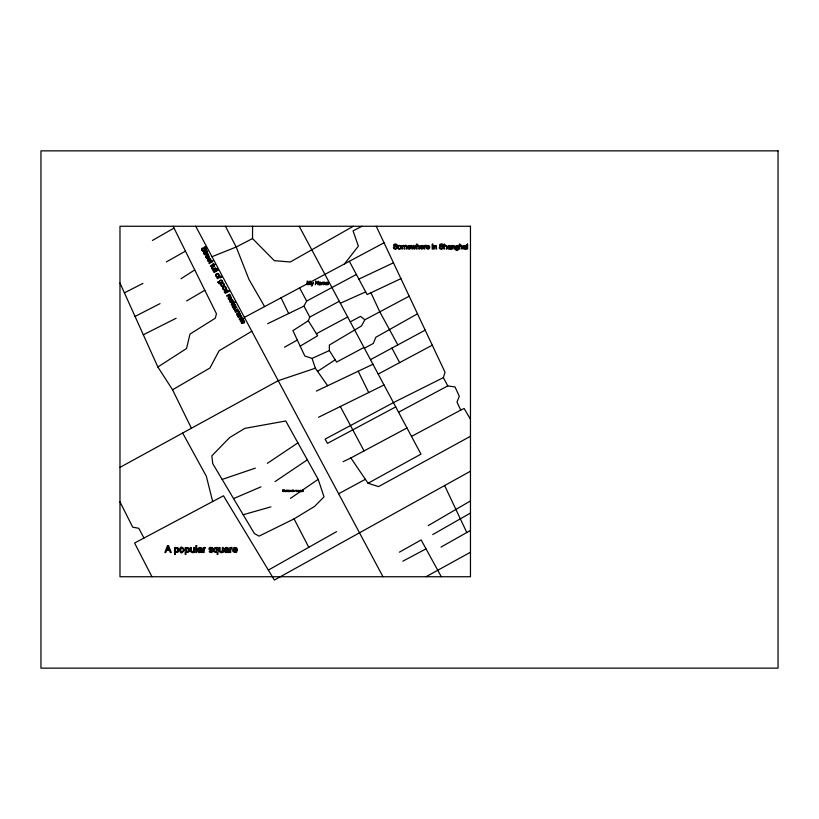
<?xml version="1.0" encoding="UTF-8"?>
<svg xmlns="http://www.w3.org/2000/svg" width="819" height="819" viewBox="0 0 819 819"><rect width="100%" height="100%" fill="white"/><g stroke="black" fill="none" stroke-linecap="round" stroke-linejoin="round"><path stroke-width="1.23" d="M353.317 226.259L290.295 261.978L274.345 260.677L252.518 238.554L252.569 226.259M201.136 549.334L201.136 549.314A8.722 8.722 0 0 1 199.631 549.6L199.293 549.672A4.044 4.044 0 0 0 198.843 549.754C196.212 549.989 198.73 554.361 201.208 551.873A1.812 1.812 0 0 0 201.372 552.487L202.252 552.477M227.723 549.334L227.723 549.314A8.722 8.722 0 0 1 226.218 549.6L225.88 549.672A4.044 4.044 0 0 0 225.43 549.754C222.676 550.153 225.45 554.289 227.795 551.873A1.812 1.812 0 0 0 227.958 552.487L228.839 552.477M209.746 548.74L210.882 548.095L212.725 548.802A1.843 1.843 0 0 0 212.449 548.024M298.894 490.827L298.659 491.605L298.863 490.448M294.062 491.298L293.192 491.205L293.765 491.635M303.02 491.298L302.16 491.205L302.733 491.635M204.689 250.44L204.596 249.56A13.442 13.442 0 0 0 204.463 249.058L204.494 247.778L205.589 248.106A2.57 2.57 0 0 1 205.794 248.444L205.804 250.266A1.392 1.392 0 0 0 206.511 248.935M289.148 490.806L289.895 490.806M300.982 490.806L301.73 490.806M299.703 490.663L299.682 491.605L299.457 490.735M412.51 248.239L413.257 245.465L413.882 245.465L414.588 248.208L415.407 245.465L415.991 245.465L414.875 249.027L414.25 249.027L413.544 246.284L412.827 249.027L412.192 249.027L411.097 245.465L411.722 245.465L412.5 248.29M411.496 436.414L460.728 410.104L456.992 402.068L459.305 396.294L455.026 386.957L447.768 385.913L443.355 377.62L445.034 372.266L376.249 226.259M283.517 491.124C284.797 487.868 284.306 493.765 284.213 490.059L283.456 491.605L282.924 490.028C282.821 494.512 282.401 487.018 283.497 491.062M292.659 491.257L292.629 490.571M285.401 491.042L285.913 490.264L285.35 491.769M426.085 245.577L424.918 246.314L424.754 249.027L424.15 249.027L424.15 245.465L424.692 245.997M290.694 490.591C290.725 492.495 289.772 490.294 291.042 490.233M409.193 296.202L364.875 319.768L361.486 325.952L329.351 345.045L329.351 350.563L312.07 358.405L304.811 355.989L292.905 330.63L308.302 320.761L309.797 317.045L339.291 301.29M291.892 490.458L291.902 491.41M267.68 323.679L303.962 306.122L306.644 301.054L356.388 274.478M298.311 491.339C298.925 488.933 295.608 491.513 298.157 491.502M292.086 490.561L292.127 491.339M299.652 490.468L300.235 490.264M297.512 490.52L297.512 491.349M344.441 263.933L358.374 246.15L353.05 230.856L361.998 226.259M298.024 491.349L298.034 490.53M232.831 305.333L233.005 306.582L234.367 306.501A4.709 4.709 0 0 1 233.732 305.763M293.386 490.325L293.458 490.939A2.795 2.795 0 0 0 293.775 491.031L293.98 491.093M302.344 490.325L302.416 490.939A2.795 2.795 0 0 0 302.733 491.031L302.938 491.093M434.592 246.15L435.862 246.181L436.005 249.027L436.609 249.027L436.271 245.669L433.712 245.465L433.712 249.027L434.316 249.027L434.316 247.082A1.413 1.413 0 0 1 434.541 246.12M452.569 246.15L453.839 246.181L453.982 249.027L454.586 249.027L454.217 245.649L451.689 245.465L451.689 249.027L452.293 249.027L452.293 247.082M204.33 253.552C202.559 254.31 204.126 250.839 205.927 251.372L206.122 250.778L207.637 251.095L206.593 251.658L206.869 252.17L204.289 252.917M209.725 263.513C207.954 264.302 209.521 260.78 211.322 261.333L211.517 260.749L213.042 261.056L211.988 261.63L212.264 262.131L209.664 262.889M232.012 304.658C230.293 305.477 231.705 301.976 233.61 302.477L233.804 301.894L235.319 302.201L234.275 302.764L234.551 303.276L231.972 304.023M240.888 321.048C239.168 321.836 240.602 318.407 242.485 318.867L242.68 318.284L244.205 318.591L243.161 319.164L243.438 319.676L240.847 320.413M290.428 498.382L318.181 479.34L285.759 420.986L244.789 428.378L229.617 437.581L211.845 455.866L212.756 463.646L254.381 533.548L259.05 536.138L294.062 518.888L314.547 506.439L324.017 496.846L318.181 479.34M365.387 479.32L338.636 493.744M275.061 481.572L307.34 459.828M267.373 463.319L297.911 442.854M317.475 371.427L335.186 359.858L329.351 350.563M234.971 306.173L235.145 305.211L233.917 304.156M191.411 428.245L172.553 389.772L157.862 367.004L186.548 348.495L189.988 334.07L215.305 318.202L216.462 313.79L173.126 226.259M180.999 278.747L194.738 269.922M237.356 313.687L237.53 314.936L238.892 314.854A4.709 4.709 0 0 1 238.268 314.117L237.94 313.769M239.465 314.547L239.67 313.564L238.452 312.51M251.812 331.245L219.082 350.767L209.951 367.997L172.553 389.772M300.184 346.14L317.659 335.739L308.302 320.761M186.609 300.952L204.811 290.274M428.214 525.624L470.464 500.931M233.876 307.432L235.227 306.695A2.508 2.508 0 0 0 235.555 306.49A1.505 1.505 0 0 0 233.958 304.299M152.447 240.438L174.017 228.071M432.698 534.592L470.464 513.063M441.021 547.082L470.464 530.436M166.359 261.916L185.452 251.146M268.345 570.085L336.537 531.664M417.495 313.82L375.89 337.223L373.29 343.458L364.373 348.218M399.426 552.149L421.14 539.946L441.308 576.74M284.48 347.225L297.328 340.049M470.464 471.212L274.365 580.047L223.464 495.792L134.582 543.028L151.955 576.74M343.12 461.681L350.86 457.954L368.059 483.251L420.966 454.135L299.211 226.259M426.023 576.74L470.464 552.252M119.983 467.373L278.225 380.681L315.356 368.212L327.651 385.729M470.464 436.281L378.532 486.609L368.059 483.251M206.931 253.368L207.135 252.661L204.136 254.289L204.412 254.791L206.777 253.695L207.924 254.34M229.392 294.83L229.596 294.134L226.597 295.751L226.873 296.263L229.238 295.168L230.385 295.813M238.094 310.903L238.298 310.196L235.309 311.824L235.575 312.336L237.94 311.23L239.087 311.885M370.485 359.664L425.184 330.139M244.41 317.383L384.029 242.782M316.39 333.702L347.686 316.984M350.286 321.847L360.534 316.369L364.875 319.768M363.964 347.451L336.619 362.059L335.186 359.858M378.194 374.078L432.278 345.188M395.731 406.9L327.457 443.376L325.082 439.127L393.437 402.61L443.355 377.62M398.556 412.203L447.768 385.913M350.86 457.954L406.982 427.968M402.846 561.169L426.034 548.873M252.518 238.554L236.2 247.021L211.988 256.705M124.416 292.864L142.936 283.384M135.053 316.441L160.012 303.634M231.849 300.051L232.791 301.873M243.171 320.946L244.103 322.768M143.315 334.766L176.116 318.274M448.587 247.604L449.15 247.471A4.924 4.924 0 0 0 450.143 247.256L449.57 248.515L448.3 248.126M463.892 247.604L464.455 247.471A4.924 4.924 0 0 0 465.448 247.256L464.916 248.505L463.605 248.126M318.499 417.281L384.019 384.991M316.38 391.072L372.942 364.25M460.728 410.104L464.148 408.476L470.464 419.297M358.865 279.115L393.468 262.807M400.921 278.634L367.117 294.564L349.355 261.312M340.335 303.235L365.694 291.881M233.569 498.597L260.964 486.855M293.468 490.284L294.031 490.642M302.426 490.284L302.999 490.642M222.154 479.432L255.364 468.12M243.192 514.741L270.894 506.859M296.417 490.233C295.321 489.516 295.956 492.311 296.017 490.868M221.038 276.822L220.28 277.876L219.963 277.293L217.363 278.706L217.086 278.194L219.85 276.126C220.352 275.655 222.952 277.231 221.386 277.191M324.426 282.494L323.781 284.797L322.87 282.494L321.775 284.797C319.4 282.002 326.965 280.446 325.338 284.797L324.877 282.862M292.342 491.635C293.571 491.769 292.7 488.626 292.7 490.417M428.89 246.898L426.904 246.898A1.034 1.034 0 0 1 428.716 246.181A1.3 1.3 0 0 1 428.869 246.898M410.79 247.399L408.128 247.399A1.157 1.157 0 0 0 410.339 247.942M423.413 247.399L420.751 247.399A1.157 1.157 0 0 0 422.962 247.942M429.525 247.399L426.863 247.399A1.157 1.157 0 0 0 429.074 247.942M450.941 249.027L450.307 249.027A1.3 1.3 0 0 1 450.194 248.587C449.129 250.501 446.017 247.379 449.058 246.969A6.265 6.265 0 0 0 450.143 246.775M465.612 249.027L466.246 249.027A2.375 2.375 0 0 1 466.072 248.157L466.052 246.632A2.621 2.621 0 0 0 466.021 246.14A1.577 1.577 0 0 0 463.216 246.519M328.276 283.589C324.355 282.964 327.262 285.288 328.265 284.009M290.131 490.99L289.23 491.298M301.965 490.99L301.064 491.298M237.346 550.214L233.65 550.214A1.607 1.607 0 0 0 236.722 550.972M441.4 249.109L440.52 249.007A1.669 1.669 0 0 1 439.281 247.451L439.916 247.389A1.392 1.392 0 0 0 440.079 247.942C440.796 249.406 443.837 247.922 442.014 247A10.289 10.289 0 0 0 441.298 246.795L440.356 246.519M395.516 249.109L394.635 249.007A1.669 1.669 0 0 1 393.396 247.451L394.031 247.389A1.392 1.392 0 0 0 394.195 247.942M428.89 247.881L429.514 247.952M422.768 247.881L423.392 247.952A1.802 1.802 0 0 1 420.556 248.485A1.802 1.802 0 0 1 421.191 245.577A1.802 1.802 0 0 1 423.658 247.236M410.145 247.881L410.769 247.952M301.73 491.175C301.238 493.202 300.204 488.83 301.965 490.929M289.895 491.175C289.445 493.212 288.308 488.871 290.141 490.929M236.456 550.88C238.851 553.142 230.856 553.153 232.872 549.18C233.333 546.396 237.838 547.194 237.356 549.989M463.063 246.478L464.701 245.884L465.448 246.611M447.758 246.478L449.396 245.884L450.143 246.611M224.416 548.935L225.235 549.047M197.829 548.935L198.648 549.047M210.299 549.303L211.026 549.498M210.841 549.457C212.326 549.365 213.585 551.064 212.602 551.904C210.637 554.34 206.941 549.662 210.77 551.893A2.416 2.416 0 0 0 211.179 551.883L212.049 551.187L211.384 550.501A9.787 9.787 0 0 0 210.944 550.378L209.664 549.979A1.31 1.31 0 0 1 209.5 547.757A2.201 2.201 0 0 1 210.667 547.44A2.805 2.805 0 0 1 211.998 547.655L212.244 547.829M394.461 246.519L395.413 246.795A10.289 10.289 0 0 1 396.079 246.969C397.962 247.881 395.055 249.426 394.195 247.942M243.683 320.475L242.69 320.587L242.444 321.662A10.074 10.074 0 0 0 242.567 322.205A5.037 5.037 0 0 1 242.67 322.666L241.789 322.911M240.919 316.41L241.482 317.465L239.138 318.898L239.414 319.41L242.076 317.588L241.093 315.346L238.094 316.973L238.37 317.485L240.008 316.595A1.351 1.351 0 0 1 240.919 316.349M232.371 299.58L231.378 299.693L231.122 300.768A10.074 10.074 0 0 0 231.255 301.31A5.037 5.037 0 0 1 231.357 301.771L230.467 302.016M442.762 246.662L440.264 245.731L440.98 244.605A2.692 2.692 0 0 1 441.39 244.594L443.079 245.495A1.454 1.454 0 0 0 442.199 244.185M396.867 246.662L394.379 245.731L395.086 244.605A2.692 2.692 0 0 1 395.505 244.594L397.184 245.495A1.454 1.454 0 0 0 396.314 244.185A2.406 2.406 0 0 0 394.348 244.246A1.331 1.331 0 0 0 393.806 244.676A1.29 1.29 0 0 0 394.461 246.529M264.598 306.593L248.935 279.351L236.2 247.021L225.43 226.259M397.839 344.901L379.791 311.844L370.946 292.762M182.657 433.036L206.337 476.259L212.674 501.535M207.954 258.067L206.746 255.835A1.106 1.106 0 0 0 207.289 257.934M209.695 261.281L208.487 259.05A1.106 1.106 0 0 0 209.029 261.159M230.415 299.539L229.207 297.297A1.106 1.106 0 0 0 229.75 299.406M233.231 307.985L232.934 307.453A1.249 1.249 0 0 1 233.251 307.156C231.153 307.217 232.361 303.081 234.101 305.467A5.989 5.989 0 0 0 234.756 306.296M391.902 348.106L399.652 362.612M299.611 287.889L306.644 301.054M303.962 306.122L309.797 317.045M340.274 406.429L364.046 450.911M195.721 226.259L382.975 576.74M143.96 538.042L138.78 528.286L132.698 527.16L119.983 501.873M202.006 250.512L201.689 249.723A1.597 1.597 0 0 1 202.436 247.973L202.774 248.485A1.331 1.331 0 0 0 202.385 248.863C201.464 250.071 204.033 252.027 204.064 250.061A9.838 9.838 0 0 0 203.9 249.375L203.696 248.444A1.228 1.228 0 0 1 204.955 246.99M294.062 518.888L308.783 547.297M358.2 371.242L368.693 392.547M281.04 297.809L288.657 313.534M444.625 485.554L466.799 532.514M300.419 490.427L300.471 491.605L300.245 490.755M119.983 283.036L157.862 367.004M241.595 322.594L241.492 321.109L241.298 323.034L242.977 323.505L243.018 321.509M230.282 301.699L230.17 300.215L229.975 302.139L231.654 302.62L231.695 300.593M229.719 299.211L229.944 299.774A1.72 1.72 0 0 1 228.214 297.625A1.72 1.72 0 0 1 230.948 296.836A1.72 1.72 0 0 1 230.671 299.672M209.009 260.964L209.224 261.527A1.72 1.72 0 0 1 207.494 259.377A1.72 1.72 0 0 1 210.227 258.589A1.72 1.72 0 0 1 209.951 261.415M207.258 257.75L207.483 258.313A1.72 1.72 0 0 1 205.743 256.163A1.72 1.72 0 0 1 208.487 255.374A1.72 1.72 0 0 1 208.21 258.2M312.08 284.797L311.087 282.166L312.305 284.295L313.493 282.166L312.397 285.084A1.167 1.167 0 0 1 311.343 286.087M285.196 491.605L284.684 490.264L285.217 491.042M312.07 358.405L315.356 368.212M168.038 546.57L169.175 549.672L166.851 549.672L167.608 547.665A8.743 8.743 0 0 0 167.977 546.355M296.867 490.622L296.877 491.605L296.652 490.755M450.757 248.075L450.747 246.632A2.621 2.621 0 0 0 450.716 246.14A1.577 1.577 0 0 0 447.911 246.519M201.996 551.259L201.986 549.027A3.645 3.645 0 0 0 201.945 548.464A2.181 2.181 0 0 0 198.034 548.996M462.244 246.765L462.244 249.027L461.64 249.027C463.155 244.717 458.517 245.25 459.94 249.027L459.336 249.027L459.336 244.103L459.94 244.103L459.94 245.874M444.645 245.874L444.645 244.103L444.031 244.103L444.031 249.027L444.645 249.027C442.659 245.444 448.454 244.738 446.335 249.027L446.939 249.027L446.939 246.765A1.484 1.484 0 0 0 444.43 245.69M419.41 246.765L419.41 249.027L418.806 249.027C420.229 244.666 415.714 245.28 417.106 249.027L416.502 249.027L416.502 244.103L417.106 244.103L417.106 245.874M406.808 246.58L406.808 249.027L406.204 249.027C407.78 245.178 403.368 244.84 404.699 249.027L404.095 249.027C405.559 244.676 401.249 245.311 402.579 249.027L401.975 249.027L401.975 245.465L402.518 245.966M291.503 490.776L291.503 491.605L291.277 490.786M287.745 490.468L287.541 491.605L287.766 490.898M287.111 490.141L286.885 491.605L286.885 490.12M465.612 249.027A1.3 1.3 0 0 1 465.499 248.587C464.475 250.399 461.23 247.573 464.363 246.969A6.265 6.265 0 0 0 465.448 246.775M459.735 245.69A1.484 1.484 0 0 1 462.356 246.775M457.841 248.618A1.658 1.658 0 0 1 455.722 248.208A1.658 1.658 0 0 1 455.794 246.058A1.658 1.658 0 0 1 457.934 245.792L458.425 245.465L458.159 249.887L456.367 250.44L455.405 249.324L456.767 249.979L457.76 249.375A3.368 3.368 0 0 0 457.801 248.771M452.344 247.072A1.413 1.413 0 0 1 452.518 246.12M450.89 249.048A2.375 2.375 0 0 1 450.767 248.157M443.007 246.458A1.556 1.556 0 0 1 441.441 248.945M442.178 244.216A2.406 2.406 0 0 0 440.233 244.246A1.331 1.331 0 0 0 439.701 244.676A1.29 1.29 0 0 0 440.346 246.529M429.606 248.003A1.802 1.802 0 0 1 426.668 248.485A1.802 1.802 0 0 1 427.313 245.577A1.802 1.802 0 0 1 429.78 247.236M424.611 245.966A1.177 1.177 0 0 1 426.187 245.352M416.891 245.69A1.484 1.484 0 0 1 419.512 246.775M409.981 246.181A1.034 1.034 0 0 0 408.179 246.898L410.155 246.898A1.3 1.3 0 0 0 409.95 246.212M410.872 248.003A1.802 1.802 0 0 1 407.934 248.485A1.802 1.802 0 0 1 408.568 245.577A1.802 1.802 0 0 1 411.036 247.236M402.61 246.007A1.177 1.177 0 0 1 404.668 245.966M404.535 245.966A1.29 1.29 0 0 1 406.961 246.58M397.123 246.458A1.556 1.556 0 0 1 395.557 248.945M202.17 552.508A3.296 3.296 0 0 1 202.006 551.269M198.536 549.006A1.525 1.525 0 0 1 200.911 548.372A1.034 1.034 0 0 1 201.105 549.109M228.767 552.508A3.296 3.296 0 0 1 228.603 551.269L228.573 549.027A3.645 3.645 0 0 0 228.532 548.464A2.181 2.181 0 0 0 224.621 548.996M225.123 549.006A1.525 1.525 0 0 1 227.498 548.372A1.034 1.034 0 0 1 227.692 549.109M236.23 548.515A1.443 1.443 0 0 0 233.722 549.529L236.466 549.529A1.812 1.812 0 0 0 236.179 548.566M204.996 250.532A1.484 1.484 0 0 1 202.16 250.471M205.559 247.307A2.303 2.303 0 0 1 206.47 248.935M204.955 247.062A1.28 1.28 0 0 1 205.569 247.297M206.92 253.286A1.126 1.126 0 0 1 208.149 254.33M229.381 294.758A1.126 1.126 0 0 1 230.61 295.792M232.33 299.652A1.464 1.464 0 0 1 232.862 301.935M233.19 307.954A2.273 2.273 0 0 1 233.886 307.442M238.094 310.821A1.126 1.126 0 0 1 239.322 311.865M238.483 312.653A1.505 1.505 0 0 1 240.11 314.854A2.508 2.508 0 0 1 239.752 315.049L238.401 315.796A2.273 2.273 0 0 0 237.715 316.308L237.469 315.817A1.249 1.249 0 0 1 237.786 315.52C235.626 315.54 236.916 311.466 238.626 313.831A5.989 5.989 0 0 0 239.281 314.65M243.652 320.546A1.464 1.464 0 0 1 244.185 322.829M328.337 284.039A1.331 1.331 0 0 1 326.167 284.388A1.331 1.331 0 0 1 326.638 282.248A1.331 1.331 0 0 1 328.46 283.476M193.683 550.173L192.946 551.74L191.4 551.197A4.034 4.034 0 0 1 191.349 550.573L191.339 547.522L190.499 547.522C188.616 551.412 192.27 553.419 193.775 552.477L194.523 552.477L194.523 547.522L193.683 547.522L193.683 550.173M201.136 550.296C201.802 553.163 196.396 551.33 199.764 550.307A6.849 6.849 0 0 0 201.136 550.01L201.136 550.296M222.399 550.173L221.662 551.74L220.116 551.197A4.034 4.034 0 0 1 220.065 550.573L220.055 547.522L219.216 547.522C217.322 551.412 220.987 553.419 222.481 552.477L223.239 552.477L223.239 547.522L222.399 547.522L222.399 550.173M227.723 550.296C228.358 553.142 222.963 551.402 226.351 550.307A6.849 6.849 0 0 0 227.733 550.01L227.723 550.296M184.214 549.928C178.706 560.268 178.327 539.936 184.214 549.928M204.115 549.815L204.115 552.477L203.276 552.477L203.276 547.522L204.033 547.522C206.593 547.348 205.139 547.532 204.126 549.754M211.589 267.833L212.592 269.891L215.592 268.263L215.315 267.762C212.981 270.72 210.278 267.127 214.547 266.339L214.271 265.837L211.589 267.803M230.712 549.815L230.702 552.477L229.863 552.477L229.863 547.522L230.62 547.522C233.036 547.358 231.92 547.501 230.712 549.754M233.876 308.978L234.879 311.036L237.879 309.408L237.602 308.906C235.299 311.844 232.545 308.343 236.834 307.483L236.558 306.982L233.876 308.947M178.87 549.958C178.992 554.627 173.618 550.204 175.399 554.381L174.56 554.381L174.56 547.522L175.327 547.522C175.389 547.716 179.515 546.969 178.87 549.958M189.506 549.958C189.721 554.565 184.183 550.235 186.046 554.381L185.196 554.381L185.196 547.522L185.964 547.522C186.036 547.716 190.151 546.969 189.506 549.958M213.626 549.856C212.838 554.268 219.123 550.501 217.076 554.381L217.915 554.381L217.915 547.522L217.158 547.522C217.127 547.737 213.083 546.969 213.626 549.856M178.01 549.958C174.734 557.504 174.662 542.721 178.01 549.958M188.646 549.958C185.759 556.551 185.739 543.755 188.646 549.958M214.486 549.866C216.943 556.408 217.803 543.949 214.486 549.866M227.795 290.909L229.443 291.114L225.297 293.356L225.041 292.885C222.635 292.209 226.617 287.459 227.795 290.909M180.436 549.887C183.497 557.524 184.644 542.731 180.436 549.887M319.246 283.415C321.171 286.722 320.649 279.883 319.246 283.415M455.907 247.103C458.097 251.628 457.801 242.608 455.907 247.103M217.905 282.166L219.431 283.917L223.085 282.115L222.471 281.838A1.587 1.587 0 0 0 221.386 280.17A1.587 1.587 0 0 0 219.543 281.091A1.587 1.587 0 0 0 220.168 283.057L220.024 283.108A3.225 3.225 0 0 1 219.502 283.343C217.967 283.845 218.827 280.19 217.905 282.166M208.62 256.46L208.548 256.808A1.249 1.249 0 0 1 208.077 257.289L207.176 255.63L208.62 256.46M210.36 259.674L210.309 259.971A1.249 1.249 0 0 1 209.818 260.503L208.917 258.855L210.36 259.674M231.081 297.932L231.009 298.28A1.249 1.249 0 0 1 230.538 298.761L229.637 297.102L231.081 297.932M227.354 291.042C224.836 295.26 224.293 288.319 227.354 291.042M326.341 283.179C329.504 283.64 326.392 281.46 326.351 283.139M294.779 490.059L294.779 490.059M308.917 284.244L309.971 281.163L310.616 281.163L310.616 284.797L310.155 281.756L308.661 284.797L307.616 281.705L307.145 284.797L307.145 281.163L307.872 281.163L308.937 284.162M166.595 550.409L165.837 552.477L164.875 552.477L167.506 545.628L168.479 545.628L171.284 552.477L170.25 552.477L169.451 550.409L166.595 550.409M213.227 263.913L210.473 265.98L210.749 266.492L213.35 265.08L214.066 265.448C214.721 264.752 215.95 263.872 213.472 264.363L213.227 263.913M217.158 268.427L213.012 270.669L213.288 271.181L217.424 268.939L217.158 268.427M217.854 269.717L213.708 271.959L213.984 272.471L218.12 270.229L217.854 269.717M778.05 150.86L40.95 150.86L40.95 668.14L778.05 668.14L778.05 150.86M470.464 226.259L119.983 226.259L119.983 576.74L470.464 576.74L470.464 226.259M432.79 244.103L432.186 244.799L432.79 244.103M467.598 244.103L466.994 244.799L467.598 244.103M432.79 245.465L432.186 245.465L432.186 249.027L432.79 249.027L432.79 245.465M467.598 245.465L466.994 245.465L466.994 249.027L467.598 249.027L467.598 245.465M422.778 246.898L420.782 246.898A1.034 1.034 0 0 1 422.604 246.181A1.3 1.3 0 0 1 422.758 246.898M315.837 281.163L315.356 284.797L315.837 283.087L317.721 283.087L318.202 284.797L318.202 281.163L317.721 282.657L315.837 282.657L315.837 281.163M288.636 490.264L288.401 491.605L288.636 490.264M196.662 545.628L195.823 545.628L195.823 552.477L196.662 552.477L196.662 545.628M398.863 248.352A1.331 1.331 0 0 0 400.931 247.328A1.331 1.331 0 0 0 399.007 246.048A1.331 1.331 0 0 0 398.863 248.352M398.607 248.884A1.873 1.873 0 0 0 401.443 247.277A1.873 1.873 0 0 0 398.638 245.628A1.873 1.873 0 0 0 398.607 248.884M216.492 276.791A1.792 1.792 0 0 0 219.205 275.266A1.792 1.792 0 0 0 216.523 273.679A1.792 1.792 0 0 0 216.492 276.791M216.789 276.361A1.269 1.269 0 0 0 218.714 275.276A1.269 1.269 0 0 0 216.81 274.16A1.269 1.269 0 0 0 216.789 276.361M220.28 282.668A1.228 1.228 0 0 0 222.154 281.644A1.228 1.228 0 0 0 220.331 280.528A1.228 1.228 0 0 0 220.28 282.668M221.724 286.435A1.792 1.792 0 0 0 224.426 284.91A1.792 1.792 0 0 0 221.754 283.333A1.792 1.792 0 0 0 221.724 286.435M222.021 286.005A1.269 1.269 0 0 0 223.935 284.92A1.269 1.269 0 0 0 222.041 283.804A1.269 1.269 0 0 0 222.021 286.005M223.464 289.65A1.792 1.792 0 0 0 226.167 288.124A1.792 1.792 0 0 0 223.495 286.548A1.792 1.792 0 0 0 223.464 289.65M223.761 289.22A1.269 1.269 0 0 0 225.686 288.134A1.269 1.269 0 0 0 223.782 287.019A1.269 1.269 0 0 0 223.761 289.22M319.287 284.684A1.382 1.382 0 0 0 321.376 283.507A1.382 1.382 0 0 0 319.308 282.289A1.382 1.382 0 0 0 319.287 284.684"/></g></svg>
